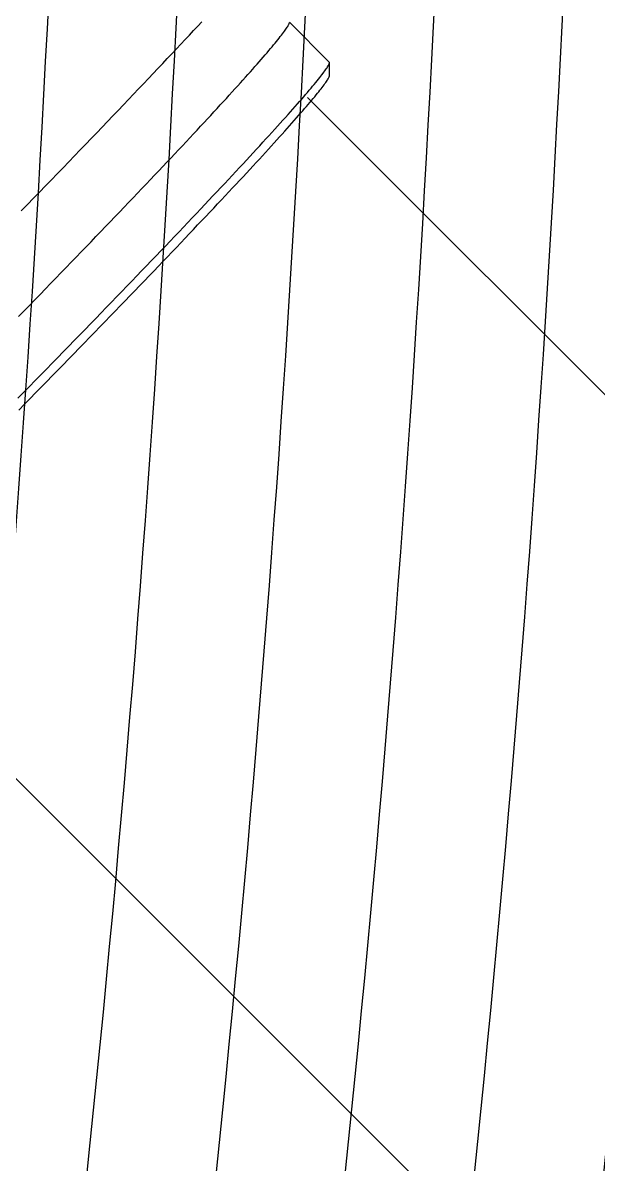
# Model space of a CAD drawing. Header units: millimetres. Extents: x -1292 to 2253, y 326 to 453.
# Drawn here: x 2092.62 to 2092.6513, y 361.693 to 361.7552 of the extents above; entities that cross this region are included whole.
import ezdxf

# ---------------------------------------------------------------- set-up
doc = ezdxf.new("R2010")
doc.units = ezdxf.units.MM
doc.header["$LTSCALE"] = 0.5
doc.linetypes.add('HIDDENX2', pattern=[0.75, 0.5, -0.25])
for name, color, linetype in [('-HIDRO', 8, 'Continuous'), ('Eixo', 4, 'HIDDENX2'), ('Esgoto', 5, 'ByLayer')]:
    doc.layers.add(name, color=color, linetype=linetype)

# ---------------------------------------------------------------- blocks, each defined once
blk = doc.blocks.new('Tanque02')
at = {"layer": '-HIDRO'}
for radius, end in [(1.146238, 281.06368), (1.153238, 280.995685), (1.160238, 280.928526), (1.167238, 280.862188), (1.174238, 280.796655), (1.181238, 280.731913), (1.188238, 280.667948)]:
    blk.add_arc((0.008211, 0.822181), radius, 269.584488, end, dxfattribs=at)

msp = doc.modelspace()

# ---------------------------------------------------------------- linework, layer by layer
at = {"layer": 'Eixo'}
msp.add_line((2092.608995, 361.724636), (2092.804467, 361.529165), dxfattribs=at)
at = {"layer": 'Esgoto', "color": 2}
for p, q in [((2092.629081, 361.754554), (2092.629311, 361.754799)), ((2092.629311, 361.754799), (2092.629537, 361.755041)), ((2092.629537, 361.755041), (2092.629758, 361.755279)), ((2092.634152, 361.754621), (2092.634205, 361.754691)), ((2092.634205, 361.754691), (2092.634253, 361.754758)), ((2092.634253, 361.754758), (2092.634298, 361.75482)), ((2092.634298, 361.75482), (2092.634339, 361.754878)), ((2092.634339, 361.754878), (2092.634375, 361.754932)), ((2092.634375, 361.754932), (2092.634408, 361.754982)), ((2092.634408, 361.754982), (2092.634437, 361.755028)), ((2092.634437, 361.755028), (2092.634462, 361.755071)), ((2092.634462, 361.755071), (2092.634483, 361.755109)), ((2092.634483, 361.755109), (2092.634499, 361.755143)), ((2092.634499, 361.755143), (2092.634512, 361.755173)), ((2092.634512, 361.755173), (2092.63452, 361.755199)), ((2092.63452, 361.755199), (2092.634524, 361.755221)), ((2092.6367, 361.753076), (2092.634527, 361.755249)), ((2092.62837, 361.753794), (2092.628611, 361.754051)), ((2092.628611, 361.754051), (2092.628848, 361.754304)), ((2092.628848, 361.754304), (2092.629081, 361.754554)), ((2092.633671, 361.75402), (2092.633751, 361.754117)), ((2092.633751, 361.754117), (2092.633828, 361.754211)), ((2092.633828, 361.754211), (2092.633901, 361.754301)), ((2092.633901, 361.754301), (2092.63397, 361.754387)), ((2092.63397, 361.754387), (2092.634034, 361.754469)), ((2092.634034, 361.754469), (2092.634095, 361.754547)), ((2092.634095, 361.754547), (2092.634152, 361.754621)), ((2092.627877, 361.753271), (2092.628125, 361.753534)), ((2092.628125, 361.753534), (2092.62837, 361.753794)), ((2092.633105, 361.753353), (2092.633209, 361.753473)), ((2092.633209, 361.753473), (2092.633309, 361.75359)), ((2092.633309, 361.75359), (2092.633406, 361.753704)), ((2092.633406, 361.753704), (2092.633498, 361.753813)), ((2092.633498, 361.753813), (2092.633586, 361.753918)), ((2092.633586, 361.753918), (2092.633671, 361.75402)), ((2092.627369, 361.752733), (2092.627625, 361.753003)), ((2092.627625, 361.753003), (2092.627877, 361.753271)), ((2092.632528, 361.752694), (2092.632651, 361.752833)), ((2092.632651, 361.752833), (2092.63277, 361.752969)), ((2092.63277, 361.752969), (2092.632886, 361.7531)), ((2092.632886, 361.7531), (2092.632997, 361.753229)), ((2092.632997, 361.753229), (2092.633105, 361.753353)), ((2092.636579, 361.752775), (2092.63661, 361.752824)), ((2092.63661, 361.752824), (2092.636637, 361.752869)), ((2092.636637, 361.752869), (2092.636659, 361.75291)), ((2092.636659, 361.75291), (2092.636678, 361.752946)), ((2092.636678, 361.752946), (2092.636692, 361.752978)), ((2092.636692, 361.752978), (2092.636702, 361.753006)), ((2092.636707, 361.753065), (2092.6367, 361.753076)), ((2092.636702, 361.753006), (2092.636708, 361.75303)), ((2092.63671, 361.753049), (2092.636707, 361.753065)), ((2092.636708, 361.75303), (2092.63671, 361.753049)), ((2092.636709, 361.752341), (2092.63671, 361.753047)), ((2092.626581, 361.751901), (2092.626847, 361.752181)), ((2092.626847, 361.752181), (2092.627111, 361.752459)), ((2092.627111, 361.752459), (2092.627369, 361.752733)), ((2092.631998, 361.7521), (2092.632137, 361.752253)), ((2092.632137, 361.752253), (2092.63227, 361.752404)), ((2092.63227, 361.752404), (2092.632401, 361.752551)), ((2092.632401, 361.752551), (2092.632528, 361.752694)), ((2092.63611, 361.752147), (2092.636179, 361.752233)), ((2092.636179, 361.752233), (2092.636243, 361.752316)), ((2092.636243, 361.752316), (2092.636304, 361.752393)), ((2092.636304, 361.752393), (2092.63636, 361.752468)), ((2092.63636, 361.752468), (2092.636413, 361.752537)), ((2092.636413, 361.752537), (2092.63646, 361.752603)), ((2092.63646, 361.752603), (2092.636504, 361.752664)), ((2092.636504, 361.752664), (2092.636544, 361.752722)), ((2092.636544, 361.752722), (2092.636579, 361.752775)), ((2092.636637, 361.752163), (2092.636659, 361.752203)), ((2092.636659, 361.752203), (2092.636677, 361.752239)), ((2092.636677, 361.752239), (2092.636691, 361.75227)), ((2092.636691, 361.75227), (2092.636702, 361.752297)), ((2092.636702, 361.752297), (2092.636707, 361.752321)), ((2092.636707, 361.752321), (2092.63671, 361.752341)), ((2092.626038, 361.75133), (2092.626311, 361.751617)), ((2092.626311, 361.751617), (2092.626581, 361.751901)), ((2092.63141, 361.751449), (2092.631562, 361.751617)), ((2092.631562, 361.751617), (2092.631711, 361.751781)), ((2092.631711, 361.751781), (2092.631857, 361.751942)), ((2092.631857, 361.751942), (2092.631998, 361.7521)), ((2092.635611, 361.751543), (2092.635705, 361.751654)), ((2092.635705, 361.751654), (2092.635794, 361.75176)), ((2092.635794, 361.75176), (2092.635879, 361.751863)), ((2092.635879, 361.751863), (2092.63596, 361.751962)), ((2092.63596, 361.751962), (2092.636038, 361.752056)), ((2092.636038, 361.752056), (2092.63611, 361.752147)), ((2092.636194, 361.751548), (2092.636256, 361.751627)), ((2092.636256, 361.751627), (2092.636315, 361.751702)), ((2092.636315, 361.751702), (2092.636369, 361.751774)), ((2092.636369, 361.751774), (2092.636419, 361.751841)), ((2092.636419, 361.751841), (2092.636465, 361.751905)), ((2092.636465, 361.751905), (2092.636508, 361.751965)), ((2092.636508, 361.751965), (2092.636546, 361.75202)), ((2092.636546, 361.75202), (2092.636581, 361.752072)), ((2092.636581, 361.752072), (2092.63661, 361.75212)), ((2092.63661, 361.75212), (2092.636637, 361.752163)), ((2092.625482, 361.750745), (2092.625762, 361.751039)), ((2092.625762, 361.751039), (2092.626038, 361.75133)), ((2092.63093, 361.750923), (2092.631094, 361.751102)), ((2092.631094, 361.751102), (2092.631253, 361.751277)), ((2092.631253, 361.751277), (2092.63141, 361.751449)), ((2092.635083, 361.750931), (2092.635197, 361.751061)), ((2092.635197, 361.751061), (2092.635306, 361.751188)), ((2092.635306, 361.751188), (2092.635412, 361.75131)), ((2092.635412, 361.75131), (2092.635514, 361.751429)), ((2092.635514, 361.751429), (2092.635611, 361.751543)), ((2092.635648, 361.750883), (2092.635738, 361.75099)), ((2092.635738, 361.75099), (2092.635824, 361.751093)), ((2092.635824, 361.751093), (2092.635906, 361.751191)), ((2092.635906, 361.751191), (2092.635984, 361.751286)), ((2092.635984, 361.751286), (2092.636058, 361.751377)), ((2092.636058, 361.751377), (2092.636128, 361.751465)), ((2092.636128, 361.751465), (2092.636194, 361.751548)), ((2092.624912, 361.750149), (2092.625199, 361.750448)), ((2092.625199, 361.750448), (2092.625482, 361.750745)), ((2092.630242, 361.750175), (2092.630419, 361.750367)), ((2092.630419, 361.750367), (2092.630593, 361.750556)), ((2092.630593, 361.750556), (2092.630763, 361.750741)), ((2092.630763, 361.750741), (2092.63093, 361.750923)), ((2092.634456, 361.75022), (2092.634589, 361.75037)), ((2092.634589, 361.75037), (2092.634719, 361.750516)), ((2092.634719, 361.750516), (2092.634844, 361.750658)), ((2092.634844, 361.750658), (2092.634966, 361.750796)), ((2092.634966, 361.750796), (2092.635083, 361.750931)), ((2092.635141, 361.750294), (2092.635251, 361.750419)), ((2092.635251, 361.750419), (2092.635356, 361.750541)), ((2092.635356, 361.750541), (2092.635457, 361.750659)), ((2092.635457, 361.750659), (2092.635555, 361.750773)), ((2092.635555, 361.750773), (2092.635648, 361.750883)), ((2092.62433, 361.74954), (2092.624622, 361.749846)), ((2092.624622, 361.749846), (2092.624912, 361.750149)), ((2092.629689, 361.749579), (2092.629877, 361.74978)), ((2092.629877, 361.74978), (2092.630061, 361.74998)), ((2092.630061, 361.74998), (2092.630242, 361.750175)), ((2092.633884, 361.749583), (2092.634033, 361.749749)), ((2092.634033, 361.749749), (2092.634178, 361.749909)), ((2092.634178, 361.749909), (2092.634319, 361.750067)), ((2092.634319, 361.750067), (2092.634456, 361.75022)), ((2092.63454, 361.749611), (2092.634667, 361.749755)), ((2092.634667, 361.749755), (2092.634792, 361.749895)), ((2092.634792, 361.749895), (2092.634912, 361.750032)), ((2092.634912, 361.750032), (2092.635029, 361.750165)), ((2092.635029, 361.750165), (2092.635141, 361.750294)), ((2092.623735, 361.748919), (2092.624034, 361.749231)), ((2092.624034, 361.749231), (2092.62433, 361.74954)), ((2092.629107, 361.748953), (2092.629304, 361.749165)), ((2092.629304, 361.749165), (2092.629498, 361.749373)), ((2092.629498, 361.749373), (2092.629689, 361.749579)), ((2092.633415, 361.749067), (2092.633575, 361.749243)), ((2092.633575, 361.749243), (2092.633732, 361.749415)), ((2092.633732, 361.749415), (2092.633884, 361.749583)), ((2092.633991, 361.749), (2092.634134, 361.749158)), ((2092.634134, 361.749158), (2092.634273, 361.749313)), ((2092.634273, 361.749313), (2092.634408, 361.749464)), ((2092.634408, 361.749464), (2092.63454, 361.749611)), ((2092.623128, 361.748288), (2092.623433, 361.748605)), ((2092.623433, 361.748605), (2092.623735, 361.748919)), ((2092.628494, 361.7483), (2092.628701, 361.748521)), ((2092.628701, 361.748521), (2092.628906, 361.748739)), ((2092.628906, 361.748739), (2092.629107, 361.748953)), ((2092.632738, 361.748328), (2092.632913, 361.748518)), ((2092.632913, 361.748518), (2092.633084, 361.748705)), ((2092.633084, 361.748705), (2092.633251, 361.748888)), ((2092.633251, 361.748888), (2092.633415, 361.749067)), ((2092.633384, 361.748331), (2092.633541, 361.748503)), ((2092.633541, 361.748503), (2092.633695, 361.748672)), ((2092.633695, 361.748672), (2092.633845, 361.748838)), ((2092.633845, 361.748838), (2092.633991, 361.749)), ((2092.622509, 361.747645), (2092.62282, 361.747967)), ((2092.62282, 361.747967), (2092.623128, 361.748288)), ((2092.627853, 361.747619), (2092.62807, 361.747849)), ((2092.62807, 361.747849), (2092.628284, 361.748076)), ((2092.628284, 361.748076), (2092.628494, 361.7483)), ((2092.632192, 361.747736), (2092.632378, 361.747936)), ((2092.632378, 361.747936), (2092.632559, 361.748134)), ((2092.632559, 361.748134), (2092.632738, 361.748328)), ((2092.632892, 361.747793), (2092.633059, 361.747976)), ((2092.633059, 361.747976), (2092.633223, 361.748156)), ((2092.633223, 361.748156), (2092.633384, 361.748331)), ((2092.621878, 361.746992), (2092.622195, 361.74732)), ((2092.622195, 361.74732), (2092.622509, 361.747645)), ((2092.627411, 361.74715), (2092.627634, 361.747386)), ((2092.627634, 361.747386), (2092.627853, 361.747619)), ((2092.631613, 361.747114), (2092.63181, 361.747325)), ((2092.63181, 361.747325), (2092.632003, 361.747532)), ((2092.632003, 361.747532), (2092.632192, 361.747736)), ((2092.632186, 361.74703), (2092.632368, 361.747225)), ((2092.632368, 361.747225), (2092.632546, 361.747419)), ((2092.632546, 361.747419), (2092.63272, 361.747608)), ((2092.63272, 361.747608), (2092.632892, 361.747793)), ((2092.621237, 361.746328), (2092.621559, 361.746661)), ((2092.621559, 361.746661), (2092.621878, 361.746992)), ((2092.626724, 361.746425), (2092.626956, 361.74667)), ((2092.626956, 361.74667), (2092.627185, 361.746912)), ((2092.627185, 361.746912), (2092.627411, 361.74715)), ((2092.631004, 361.746461), (2092.631211, 361.746682)), ((2092.631211, 361.746682), (2092.631413, 361.7469)), ((2092.631413, 361.7469), (2092.631613, 361.747114)), ((2092.631622, 361.746423), (2092.631813, 361.746628)), ((2092.631813, 361.746628), (2092.632001, 361.746831)), ((2092.632001, 361.746831), (2092.632186, 361.74703)), ((2092.620585, 361.745655), (2092.620913, 361.745992)), ((2092.620913, 361.745992), (2092.621237, 361.746328)), ((2092.626252, 361.745929), (2092.626489, 361.746179)), ((2092.626489, 361.746179), (2092.626724, 361.746425)), ((2092.630364, 361.74578), (2092.630581, 361.746011)), ((2092.630581, 361.746011), (2092.630794, 361.746238)), ((2092.630794, 361.746238), (2092.631004, 361.746461)), ((2092.631027, 361.745787), (2092.631229, 361.746002)), ((2092.631229, 361.746002), (2092.631427, 361.746214)), ((2092.631427, 361.746214), (2092.631622, 361.746423)), ((2092.620256, 361.745314), (2092.620585, 361.745655)), ((2092.625521, 361.745163), (2092.625768, 361.745421)), ((2092.625768, 361.745421), (2092.626011, 361.745677)), ((2092.626011, 361.745677), (2092.626252, 361.745929)), ((2092.629921, 361.745311), (2092.630145, 361.745547)), ((2092.630145, 361.745547), (2092.630364, 361.74578)), ((2092.630404, 361.745123), (2092.630616, 361.745347)), ((2092.630616, 361.745347), (2092.630823, 361.745569)), ((2092.630823, 361.745569), (2092.631027, 361.745787)), ((2092.619923, 361.744972), (2092.620256, 361.745314)), ((2092.625021, 361.74464), (2092.625272, 361.744903)), ((2092.625272, 361.744903), (2092.625521, 361.745163)), ((2092.629233, 361.744583), (2092.629466, 361.744828)), ((2092.629466, 361.744828), (2092.629695, 361.745071)), ((2092.629695, 361.745071), (2092.629921, 361.745311)), ((2092.629974, 361.744666), (2092.63019, 361.744896)), ((2092.63019, 361.744896), (2092.630404, 361.745123)), ((2092.62425, 361.743835), (2092.62451, 361.744106)), ((2092.62451, 361.744106), (2092.624767, 361.744374)), ((2092.624767, 361.744374), (2092.625021, 361.74464)), ((2092.628759, 361.744083), (2092.628997, 361.744334)), ((2092.628997, 361.744334), (2092.629233, 361.744583)), ((2092.629304, 361.743958), (2092.62953, 361.744197)), ((2092.62953, 361.744197), (2092.629753, 361.744433)), ((2092.629753, 361.744433), (2092.629974, 361.744666)), ((2092.623723, 361.743287), (2092.623988, 361.743563)), ((2092.623988, 361.743563), (2092.62425, 361.743835)), ((2092.628024, 361.743312), (2092.628273, 361.743571)), ((2092.628273, 361.743571), (2092.628517, 361.743829)), ((2092.628517, 361.743829), (2092.628759, 361.744083)), ((2092.628608, 361.743225), (2092.628843, 361.743473)), ((2092.628843, 361.743473), (2092.629075, 361.743717)), ((2092.629075, 361.743717), (2092.629304, 361.743958)), ((2092.623187, 361.74273), (2092.623456, 361.74301)), ((2092.623456, 361.74301), (2092.623723, 361.743287)), ((2092.62752, 361.742784), (2092.627774, 361.743049)), ((2092.627774, 361.743049), (2092.628024, 361.743312)), ((2092.628129, 361.742723), (2092.62837, 361.742976)), ((2092.62837, 361.742976), (2092.628608, 361.743225)), ((2092.622641, 361.742163), (2092.622915, 361.742448)), ((2092.622915, 361.742448), (2092.623187, 361.74273)), ((2092.626743, 361.741971), (2092.627005, 361.742244)), ((2092.627005, 361.742244), (2092.627264, 361.742516)), ((2092.627264, 361.742516), (2092.62752, 361.742784)), ((2092.62764, 361.74221), (2092.627886, 361.742468)), ((2092.627886, 361.742468), (2092.628129, 361.742723)), ((2092.622084, 361.741589), (2092.622364, 361.741877)), ((2092.622364, 361.741877), (2092.622641, 361.742163)), ((2092.626211, 361.741417), (2092.626478, 361.741696)), ((2092.626478, 361.741696), (2092.626743, 361.741971)), ((2092.626886, 361.741422), (2092.62714, 361.741687)), ((2092.62714, 361.741687), (2092.627391, 361.74195)), ((2092.627391, 361.74195), (2092.62764, 361.74221)), ((2092.621234, 361.740711), (2092.621519, 361.741006)), ((2092.621519, 361.741006), (2092.621803, 361.741298)), ((2092.621803, 361.741298), (2092.622084, 361.741589)), ((2092.625668, 361.740853), (2092.625941, 361.741136)), ((2092.625941, 361.741136), (2092.626211, 361.741417)), ((2092.626369, 361.740884), (2092.626628, 361.741155)), ((2092.626628, 361.741155), (2092.626886, 361.741422)), ((2092.620656, 361.740116), (2092.620946, 361.740414)), ((2092.620946, 361.740414), (2092.621234, 361.740711)), ((2092.625115, 361.740279), (2092.625393, 361.740567)), ((2092.625393, 361.740567), (2092.625668, 361.740853)), ((2092.625843, 361.740337), (2092.626107, 361.740612)), ((2092.626107, 361.740612), (2092.626369, 361.740884)), ((2092.620071, 361.739513), (2092.620364, 361.739815)), ((2092.620364, 361.739815), (2092.620656, 361.740116)), ((2092.624552, 361.739697), (2092.624835, 361.739989)), ((2092.624835, 361.739989), (2092.625115, 361.740279)), ((2092.625035, 361.739499), (2092.625307, 361.739781)), ((2092.625307, 361.739781), (2092.625576, 361.74006)), ((2092.625576, 361.74006), (2092.625843, 361.740337)), ((2092.619775, 361.739209), (2092.620071, 361.739513)), ((2092.62398, 361.739105), (2092.624267, 361.739402)), ((2092.624267, 361.739402), (2092.624552, 361.739697)), ((2092.624485, 361.73893), (2092.624761, 361.739216)), ((2092.624761, 361.739216), (2092.625035, 361.739499)), ((2092.623104, 361.738202), (2092.623398, 361.738505)), ((2092.623398, 361.738505), (2092.623691, 361.738805)), ((2092.623691, 361.738805), (2092.62398, 361.739105)), ((2092.623926, 361.738352), (2092.624206, 361.738642)), ((2092.624206, 361.738642), (2092.624485, 361.73893)), ((2092.622509, 361.737589), (2092.622808, 361.737896)), ((2092.622808, 361.737896), (2092.623104, 361.738202)), ((2092.623358, 361.737767), (2092.623643, 361.73806)), ((2092.623643, 361.73806), (2092.623926, 361.738352)), ((2092.621906, 361.736969), (2092.622209, 361.73728)), ((2092.622209, 361.73728), (2092.622509, 361.737589)), ((2092.622781, 361.737173), (2092.62307, 361.737471)), ((2092.62307, 361.737471), (2092.623358, 361.737767)), ((2092.621295, 361.736342), (2092.621601, 361.736657)), ((2092.621601, 361.736657), (2092.621906, 361.736969)), ((2092.622197, 361.736572), (2092.62249, 361.736874)), ((2092.62249, 361.736874), (2092.622781, 361.737173)), ((2092.620676, 361.735708), (2092.620986, 361.736026)), ((2092.620986, 361.736026), (2092.621295, 361.736342)), ((2092.621605, 361.735965), (2092.621902, 361.73627)), ((2092.621902, 361.73627), (2092.622197, 361.736572)), ((2092.620049, 361.735068), (2092.620363, 361.735389)), ((2092.620363, 361.735389), (2092.620676, 361.735708)), ((2092.621005, 361.735351), (2092.621306, 361.735659)), ((2092.621306, 361.735659), (2092.621605, 361.735965)), ((2092.619734, 361.734745), (2092.620049, 361.735068)), ((2092.620399, 361.73473), (2092.620703, 361.735041)), ((2092.620703, 361.735041), (2092.621005, 361.735351)), ((2092.619786, 361.734104), (2092.620093, 361.734418)), ((2092.620093, 361.734418), (2092.620399, 361.73473))]:
    msp.add_line(p, q, dxfattribs=at)
at = {"layer": 'Esgoto', "color": 3}
msp.add_polyline3d([(2092.635512, 361.751153, 0), (2092.830984, 361.555681, 0)], dxfattribs=at)

# ---------------------------------------------------------------- block references
at = {"layer": '-HIDRO', "ltscale": 0.05, "xscale": -1, "rotation": 90}
msp.add_blockref('Tanque02', (2092.298738, 361.821171), dxfattribs=at)

doc.saveas('drawing.dxf')
